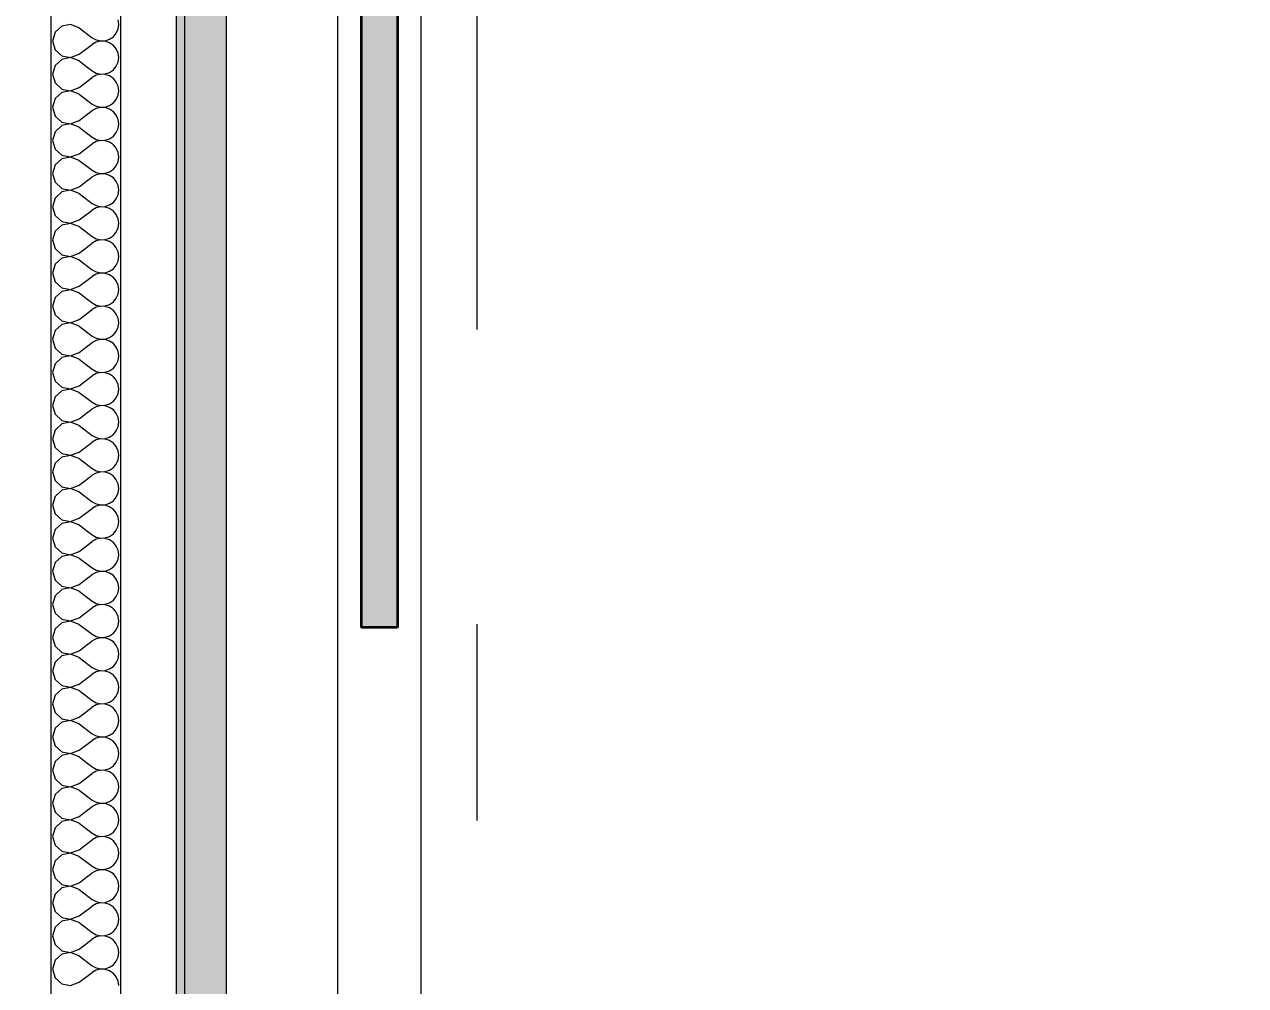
# Model space of a CAD drawing. Header units: millimetres. Extents: x -48147 to 1414029, y -496296 to 18123.
# Drawn here: x 1379545 to 1379983.7, y -482415.3 to -482070.1 of the extents above; entities that cross this region are included whole.
import ezdxf
from ezdxf.enums import TextEntityAlignment as Align

# ---------------------------------------------------------------- set-up
doc = ezdxf.new("R2010")
doc.units = ezdxf.units.MM
doc.header["$MEASUREMENT"] = 0
doc.linetypes.add('Double Dashed', pattern=[546.805537, 264.583325, -105.833328, 70.555556, -105.833328])
doc.linetypes.add('Wipeout_Contour', pattern=[1000, 0, -1000])
for name, color, linetype in [('New_A-15-MG_Structural_Grid_Phase_2', 7, 'Continuous'), ('New_A-25-M_Wall_Int', 7, 'Continuous'), ('New_A-35-M_FFE_Fixed', 7, 'Continuous'), ('New_A-95-D_1_20', 7, 'Continuous')]:
    doc.layers.add(name, color=color, linetype=linetype)
for name, color, linetype, lineweight, true_color in [('New_A-15-MG_Structural_Grid_Phase_2_Pen_No__222', 7, 'Continuous', 13, 0x65af33), ('New_A-25-M_Wall_Int_Pen_No__107', 7, 'Continuous', 15, 0xa6a6a6), ('New_A-35-M_FFE_Fixed_Pen_No__104', 7, 'Continuous', 15, 0xa6a6a6), ('New_A-35-M_FFE_Fixed_Pen_No__44', 7, 'Continuous', 35, 0x444444), ('New_A-35-M_FFE_Fixed_Pen_No__64', 7, 'Continuous', 20, 0x606060)]:
    doc.layers.add(name, color=color, linetype=linetype, lineweight=lineweight, true_color=true_color)
doc.layers.add('New_A-25-M_Wall_Int_Pen_No__1', color=7, linetype='Continuous', lineweight=13)
doc.layers.add('New_A-95-D_1_20_Pen_No__1', color=7, linetype='Continuous', lineweight=13)
doc.styles.add('GENERATED_STYLE_1', font='')
doc.styles.add('GENERATED_STYLE_2', font='')
doc.styles.get('GENERATED_STYLE_1').set_extended_font_data('Arial')
doc.styles.get('GENERATED_STYLE_2').set_extended_font_data('Swis721 BT')
doc.dimstyles.new('GENERATED_STYLE__4', dxfattribs={"dimtxt": 125, "dimasz": 47.5, "dimexe": 0.18, "dimexo": 50, "dimgap": 0.09, "dimtad": 1, "dimdec": 0, "dimzin": 0, "dimdsep": 46, "dimtxsty": 'GENERATED_STYLE_1', "dimblk": 'ARROWHEAD_2', "dimblk1": 'ARROWHEAD_2', "dimblk2": 'ARROWHEAD_2', "dimcen": 0.09, "dimclrd": 7, "dimclre": 7, "dimclrt": 7, "dimadec": 0, "dimazin": 0, "dimtfac": 1, "dimtdec": 4, "dimtmove": 0, "dimatfit": 3, "dimfxl": 1, "dimtolj": 1, "dimtzin": 0, "dimarcsym": 0})

# ---------------------------------------------------------------- blocks, each defined once
blk = doc.blocks.new('Section Elem_90_2', base_point=(1372879, -490836.73))
at = {"color": 254, "linetype": 'Wipeout_Contour', "lineweight": 0, "ltscale": 81903552.09486547}
blk.add_wipeout([(1379835.83, -479397.03), (1379617.46, -479397.03), (1379617.46, -482736.73), (1379657.46, -482736.73), (1379657.46, -481686.73), (1384190.1, -481686.73), (1384190.1, -479136.73), (1383784.12, -479136.73), (1383784.12, -479150.03), (1383721.92, -479150.03), (1383714.71, -479153.02), (1383711.72, -479160.23), (1383711.72, -479567.83), (1383714.71, -479575.04), (1383721.92, -479578.03), (1383784.12, -479578.03), (1383784.12, -479591.33), (1383631.22, -479591.33), (1383631.22, -479578.03), (1383693.42, -479578.03), (1383700.64, -479575.04), (1383703.62, -479567.83), (1383703.62, -479160.23), (1383700.64, -479153.02), (1383693.42, -479150.03), (1383631.22, -479150.03), (1383631.22, -479136.73), (1380962.49, -479136.73), (1380962.49, -479147.63), (1380900.04, -479147.63), (1380894.66, -479149.86), (1380892.44, -479155.23), (1380892.44, -479374.23), (1380894.66, -479379.61), (1380900.04, -479381.83), (1380962.49, -479381.83), (1380962.49, -479392.73), (1380816.09, -479392.73), (1380816.09, -479381.83), (1380878.54, -479381.83), (1380883.91, -479379.61), (1380886.14, -479374.23), (1380886.14, -479155.23), (1380883.91, -479149.86), (1380878.54, -479147.63), (1380816.09, -479147.63), (1380816.09, -479136.73), (1379835.83, -479136.73), (1379835.83, -479154.03), (1379725.53, -479154.03), (1379716.55, -479157.75), (1379712.83, -479166.73), (1379712.83, -479367.03), (1379716.55, -479376.01), (1379725.53, -479379.73), (1379835.83, -479379.73)], dxfattribs=at).dxf.layer = 'New_A-25-M_Wall_Int'
blk = doc.blocks.new('Section Elem_334_2', base_point=(1372879, -490836.73))
at = {"layer": 'New_A-35-M_FFE_Fixed_Pen_No__104', "linetype": 'Continuous'}
blk.add_hatch(color=256, dxfattribs=at).paths.add_polyline_path([(1379678.96, -482286.73), (1379678.96, -481886.73), (1379665.96, -481886.73), (1379665.96, -482286.73)])
at = {"layer": 'New_A-35-M_FFE_Fixed_Pen_No__44', "linetype": 'Continuous'}
for p, q in [((1379665.96, -481886.73), (1379665.96, -482286.73)), ((1379678.96, -481886.73), (1379678.96, -482286.73)), ((1379678.96, -482286.73), (1379665.96, -482286.73))]:
    blk.add_line(p, q, dxfattribs=at)
at = {"layer": 'New_A-35-M_FFE_Fixed_Pen_No__64', "linetype": 'Continuous'}
blk.add_line((1379657.46, -481736.73), (1379657.46, -482721.73), dxfattribs=at)
at = {"color": 254, "linetype": 'Wipeout_Contour', "lineweight": 0, "ltscale": 5846788.860824312}
blk.add_wipeout([(1379687.46, -482691.73), (1380032.46, -482691.73), (1380032.46, -481766.73), (1379687.46, -481766.73)], dxfattribs=at).dxf.layer = 'New_A-35-M_FFE_Fixed'
at = {"layer": 'New_A-35-M_FFE_Fixed_Pen_No__64', "linetype": 'Continuous'}
blk.add_line((1379687.46, -482691.73), (1379687.46, -481766.73), dxfattribs=at)
blk = doc.blocks.new('*X406', base_point=(1372879, -490836.73))
at = {"layer": 'New_A-25-M_Wall_Int_Pen_No__107', "linetype": 'Continuous'}
for p, q in [((1379578.87, -482070.07), (1379578.64, -482068.44)), ((1379555.95, -482072.89), (1379555.06, -482076.02)), ((1379558.35, -482070.69), (1379555.95, -482072.89)), ((1379561.55, -482070.09), (1379558.35, -482070.69)), ((1379564.58, -482071.26), (1379561.55, -482070.09)), ((1379564.58, -482071.26), (1379569.35, -482074.83)), ((1379577.98, -482073.2), (1379578.64, -482071.69)), ((1379578.64, -482071.69), (1379578.87, -482070.07)), ((1379555.06, -482076.02), (1379555.95, -482079.15)), ((1379564.58, -482080.78), (1379569.35, -482077.21)), ((1379569.35, -482074.83), (1379570.78, -482075.62)), ((1379570.78, -482076.41), (1379569.35, -482077.21)), ((1379570.78, -482075.62), (1379572.38, -482075.99)), ((1379572.38, -482076.04), (1379570.78, -482076.41)), ((1379572.38, -482075.99), (1379574.02, -482075.91)), ((1379574.02, -482076.12), (1379572.38, -482076.04)), ((1379574.02, -482075.91), (1379575.58, -482075.39)), ((1379575.58, -482076.65), (1379574.02, -482076.12)), ((1379575.58, -482075.39), (1379576.93, -482074.46)), ((1379576.93, -482077.58), (1379575.58, -482076.65)), ((1379576.93, -482074.46), (1379577.98, -482073.2)), ((1379555.95, -482079.15), (1379558.35, -482081.34)), ((1379558.35, -482081.34), (1379561.55, -482081.95)), ((1379561.55, -482081.95), (1379564.58, -482080.78)), ((1379577.98, -482078.84), (1379576.93, -482077.58)), ((1379578.64, -482080.34), (1379577.98, -482078.84)), ((1379578.87, -482081.97), (1379578.64, -482080.34)), ((1379555.95, -482084.79), (1379555.06, -482087.92)), ((1379558.35, -482082.6), (1379555.95, -482084.79)), ((1379561.55, -482081.99), (1379558.35, -482082.6)), ((1379564.58, -482083.16), (1379561.55, -482081.99)), ((1379564.58, -482083.16), (1379569.35, -482086.73)), ((1379576.93, -482086.36), (1379577.98, -482085.1)), ((1379577.98, -482085.1), (1379578.64, -482083.6)), ((1379578.64, -482083.6), (1379578.87, -482081.97)), ((1379555.06, -482087.92), (1379555.95, -482091.05)), ((1379564.58, -482092.68), (1379569.35, -482089.11)), ((1379569.35, -482086.73), (1379570.78, -482087.53)), ((1379570.78, -482088.32), (1379569.35, -482089.11)), ((1379570.78, -482087.53), (1379572.38, -482087.9)), ((1379572.38, -482087.95), (1379570.78, -482088.32)), ((1379572.38, -482087.9), (1379574.02, -482087.82)), ((1379574.02, -482088.03), (1379572.38, -482087.95)), ((1379574.02, -482087.82), (1379575.58, -482087.29)), ((1379575.58, -482088.55), (1379574.02, -482088.03)), ((1379575.58, -482087.29), (1379576.93, -482086.36)), ((1379576.93, -482089.48), (1379575.58, -482088.55)), ((1379577.98, -482090.75), (1379576.93, -482089.48)), ((1379555.95, -482091.05), (1379558.35, -482093.25)), ((1379558.35, -482094.5), (1379555.95, -482096.7)), ((1379558.35, -482093.25), (1379561.55, -482093.85)), ((1379561.55, -482093.9), (1379558.35, -482094.5)), ((1379561.55, -482093.85), (1379564.58, -482092.68)), ((1379564.58, -482095.07), (1379561.55, -482093.9)), ((1379564.58, -482095.07), (1379569.35, -482098.64)), ((1379578.64, -482092.25), (1379577.98, -482090.75)), ((1379578.87, -482093.88), (1379578.64, -482092.25)), ((1379578.64, -482095.5), (1379578.87, -482093.88)), ((1379555.95, -482096.7), (1379555.06, -482099.83)), ((1379569.35, -482098.64), (1379570.78, -482099.43)), ((1379570.78, -482099.43), (1379572.38, -482099.8)), ((1379574.02, -482099.72), (1379575.58, -482099.2)), ((1379575.58, -482099.2), (1379576.93, -482098.27)), ((1379576.93, -482098.27), (1379577.98, -482097)), ((1379577.98, -482097), (1379578.64, -482095.5)), ((1379555.06, -482099.83), (1379555.95, -482102.96)), ((1379555.95, -482102.96), (1379558.35, -482105.15)), ((1379564.58, -482104.59), (1379569.35, -482101.02)), ((1379570.78, -482100.22), (1379569.35, -482101.02)), ((1379572.38, -482099.85), (1379570.78, -482100.22)), ((1379572.38, -482099.8), (1379574.02, -482099.72)), ((1379574.02, -482099.93), (1379572.38, -482099.85)), ((1379575.58, -482100.46), (1379574.02, -482099.93)), ((1379576.93, -482101.39), (1379575.58, -482100.46)), ((1379577.98, -482102.65), (1379576.93, -482101.39)), ((1379578.64, -482104.15), (1379577.98, -482102.65)), ((1379558.35, -482106.41), (1379555.95, -482108.6)), ((1379558.35, -482105.15), (1379561.55, -482105.76)), ((1379561.55, -482105.8), (1379558.35, -482106.41)), ((1379561.55, -482105.76), (1379564.58, -482104.59)), ((1379564.58, -482106.97), (1379561.55, -482105.8)), ((1379564.58, -482106.97), (1379569.35, -482110.54)), ((1379577.98, -482108.91), (1379578.64, -482107.41)), ((1379578.87, -482105.78), (1379578.64, -482104.15)), ((1379578.64, -482107.41), (1379578.87, -482105.78)), ((1379555.95, -482108.6), (1379555.06, -482111.73)), ((1379555.06, -482111.73), (1379555.95, -482114.86)), ((1379569.35, -482110.54), (1379570.78, -482111.34)), ((1379570.78, -482112.13), (1379569.35, -482112.92)), ((1379570.78, -482111.34), (1379572.38, -482111.71)), ((1379572.38, -482111.76), (1379570.78, -482112.13)), ((1379572.38, -482111.71), (1379574.02, -482111.63)), ((1379574.02, -482111.84), (1379572.38, -482111.76)), ((1379574.02, -482111.63), (1379575.58, -482111.1)), ((1379575.58, -482112.36), (1379574.02, -482111.84)), ((1379575.58, -482111.1), (1379576.93, -482110.17)), ((1379576.93, -482113.29), (1379575.58, -482112.36)), ((1379576.93, -482110.17), (1379577.98, -482108.91)), ((1379555.95, -482114.86), (1379558.35, -482117.06)), ((1379561.55, -482117.66), (1379564.58, -482116.49)), ((1379564.58, -482116.49), (1379569.35, -482112.92)), ((1379577.98, -482114.56), (1379576.93, -482113.29)), ((1379578.64, -482116.06), (1379577.98, -482114.56)), ((1379578.87, -482117.68), (1379578.64, -482116.06)), ((1379555.95, -482120.51), (1379555.06, -482123.64)), ((1379558.35, -482118.31), (1379555.95, -482120.51)), ((1379558.35, -482117.06), (1379561.55, -482117.66)), ((1379561.55, -482117.71), (1379558.35, -482118.31)), ((1379564.58, -482118.88), (1379561.55, -482117.71)), ((1379564.58, -482118.88), (1379569.35, -482122.45)), ((1379576.93, -482122.08), (1379577.98, -482120.81)), ((1379577.98, -482120.81), (1379578.64, -482119.31)), ((1379578.64, -482119.31), (1379578.87, -482117.68)), ((1379555.06, -482123.64), (1379555.95, -482126.77)), ((1379564.58, -482128.4), (1379569.35, -482124.83)), ((1379569.35, -482122.45), (1379570.78, -482123.24)), ((1379570.78, -482124.03), (1379569.35, -482124.83)), ((1379570.78, -482123.24), (1379572.38, -482123.61)), ((1379572.38, -482123.66), (1379570.78, -482124.03)), ((1379572.38, -482123.61), (1379574.02, -482123.53)), ((1379574.02, -482123.74), (1379572.38, -482123.66)), ((1379574.02, -482123.53), (1379575.58, -482123.01)), ((1379575.58, -482124.27), (1379574.02, -482123.74)), ((1379575.58, -482123.01), (1379576.93, -482122.08)), ((1379576.93, -482125.2), (1379575.58, -482124.27)), ((1379577.98, -482126.46), (1379576.93, -482125.2)), ((1379555.95, -482126.77), (1379558.35, -482128.96)), ((1379558.35, -482128.96), (1379561.55, -482129.57)), ((1379561.55, -482129.61), (1379558.35, -482130.22)), ((1379561.55, -482129.57), (1379564.58, -482128.4)), ((1379564.58, -482130.78), (1379561.55, -482129.61)), ((1379578.64, -482127.96), (1379577.98, -482126.46)), ((1379578.87, -482129.59), (1379578.64, -482127.96)), ((1379578.64, -482131.22), (1379578.87, -482129.59)), ((1379555.95, -482132.41), (1379555.06, -482135.54)), ((1379558.35, -482130.22), (1379555.95, -482132.41)), ((1379564.58, -482130.78), (1379569.35, -482134.35)), ((1379569.35, -482134.35), (1379570.78, -482135.15)), ((1379575.58, -482134.91), (1379576.93, -482133.98)), ((1379576.93, -482133.98), (1379577.98, -482132.72)), ((1379577.98, -482132.72), (1379578.64, -482131.22)), ((1379555.06, -482135.54), (1379555.95, -482138.67)), ((1379555.95, -482138.67), (1379558.35, -482140.87)), ((1379564.58, -482140.3), (1379569.35, -482136.73)), ((1379570.78, -482135.94), (1379569.35, -482136.73)), ((1379570.78, -482135.15), (1379572.38, -482135.52)), ((1379572.38, -482135.57), (1379570.78, -482135.94)), ((1379572.38, -482135.52), (1379574.02, -482135.44)), ((1379574.02, -482135.65), (1379572.38, -482135.57)), ((1379574.02, -482135.44), (1379575.58, -482134.91)), ((1379575.58, -482136.17), (1379574.02, -482135.65)), ((1379576.93, -482137.1), (1379575.58, -482136.17)), ((1379577.98, -482138.36), (1379576.93, -482137.1)), ((1379578.64, -482139.87), (1379577.98, -482138.36)), ((1379558.35, -482142.12), (1379555.95, -482144.32)), ((1379558.35, -482140.87), (1379561.55, -482141.47)), ((1379561.55, -482141.52), (1379558.35, -482142.12)), ((1379561.55, -482141.47), (1379564.58, -482140.3)), ((1379564.58, -482142.68), (1379561.55, -482141.52)), ((1379564.58, -482142.68), (1379569.35, -482146.26)), ((1379577.98, -482144.62), (1379578.64, -482143.12)), ((1379578.87, -482141.49), (1379578.64, -482139.87)), ((1379578.64, -482143.12), (1379578.87, -482141.49)), ((1379555.95, -482144.32), (1379555.06, -482147.45)), ((1379555.06, -482147.45), (1379555.95, -482150.58)), ((1379569.35, -482146.26), (1379570.78, -482147.05)), ((1379570.78, -482147.05), (1379572.38, -482147.42)), ((1379572.38, -482147.47), (1379570.78, -482147.84)), ((1379572.38, -482147.42), (1379574.02, -482147.34)), ((1379574.02, -482147.55), (1379572.38, -482147.47)), ((1379574.02, -482147.34), (1379575.58, -482146.82)), ((1379575.58, -482148.08), (1379574.02, -482147.55)), ((1379575.58, -482146.82), (1379576.93, -482145.89)), ((1379576.93, -482145.89), (1379577.98, -482144.62)), ((1379555.95, -482150.58), (1379558.35, -482152.77)), ((1379564.58, -482152.21), (1379569.35, -482148.64)), ((1379570.78, -482147.84), (1379569.35, -482148.64)), ((1379576.93, -482149.01), (1379575.58, -482148.08)), ((1379577.98, -482150.27), (1379576.93, -482149.01)), ((1379578.64, -482151.77), (1379577.98, -482150.27)), ((1379578.87, -482153.4), (1379578.64, -482151.77)), ((1379555.95, -482156.22), (1379555.06, -482159.35)), ((1379558.35, -482154.03), (1379555.95, -482156.22)), ((1379558.35, -482152.77), (1379561.55, -482153.38)), ((1379561.55, -482153.42), (1379558.35, -482154.03)), ((1379561.55, -482153.38), (1379564.58, -482152.21)), ((1379564.58, -482154.59), (1379561.55, -482153.42)), ((1379564.58, -482154.59), (1379569.35, -482158.16)), ((1379577.98, -482156.53), (1379578.64, -482155.03)), ((1379578.64, -482155.03), (1379578.87, -482153.4)), ((1379555.06, -482159.35), (1379555.95, -482162.48)), ((1379564.58, -482164.11), (1379569.35, -482160.54)), ((1379569.35, -482158.16), (1379570.78, -482158.96)), ((1379570.78, -482159.75), (1379569.35, -482160.54)), ((1379570.78, -482158.96), (1379572.38, -482159.33)), ((1379572.38, -482159.38), (1379570.78, -482159.75)), ((1379572.38, -482159.33), (1379574.02, -482159.25)), ((1379574.02, -482159.46), (1379572.38, -482159.38)), ((1379574.02, -482159.25), (1379575.58, -482158.72)), ((1379575.58, -482159.98), (1379574.02, -482159.46)), ((1379575.58, -482158.72), (1379576.93, -482157.79)), ((1379576.93, -482160.91), (1379575.58, -482159.98)), ((1379576.93, -482157.79), (1379577.98, -482156.53)), ((1379577.98, -482162.17), (1379576.93, -482160.91)), ((1379555.95, -482162.48), (1379558.35, -482164.68)), ((1379558.35, -482164.68), (1379561.55, -482165.28)), ((1379561.55, -482165.28), (1379564.58, -482164.11)), ((1379578.64, -482163.68), (1379577.98, -482162.17)), ((1379578.87, -482165.3), (1379578.64, -482163.68)), ((1379555.95, -482168.13), (1379555.06, -482171.26)), ((1379558.35, -482165.93), (1379555.95, -482168.13)), ((1379561.55, -482165.33), (1379558.35, -482165.93)), ((1379564.58, -482166.49), (1379561.55, -482165.33)), ((1379564.58, -482166.49), (1379569.35, -482170.07)), ((1379576.93, -482169.7), (1379577.98, -482168.43)), ((1379577.98, -482168.43), (1379578.64, -482166.93)), ((1379578.64, -482166.93), (1379578.87, -482165.3)), ((1379555.06, -482171.26), (1379555.95, -482174.39)), ((1379564.58, -482176.02), (1379569.35, -482172.45)), ((1379569.35, -482170.07), (1379570.78, -482170.86)), ((1379570.78, -482171.65), (1379569.35, -482172.45)), ((1379570.78, -482170.86), (1379572.38, -482171.23)), ((1379572.38, -482171.28), (1379570.78, -482171.65)), ((1379572.38, -482171.23), (1379574.02, -482171.15)), ((1379574.02, -482171.36), (1379572.38, -482171.28)), ((1379574.02, -482171.15), (1379575.58, -482170.63)), ((1379575.58, -482171.88), (1379574.02, -482171.36)), ((1379575.58, -482170.63), (1379576.93, -482169.7)), ((1379576.93, -482172.81), (1379575.58, -482171.88)), ((1379577.98, -482174.08), (1379576.93, -482172.81)), ((1379555.95, -482174.39), (1379558.35, -482176.58)), ((1379558.35, -482177.84), (1379555.95, -482180.03)), ((1379558.35, -482176.58), (1379561.55, -482177.18)), ((1379561.55, -482177.23), (1379558.35, -482177.84)), ((1379561.55, -482177.18), (1379564.58, -482176.02)), ((1379564.58, -482178.4), (1379561.55, -482177.23)), ((1379564.58, -482178.4), (1379569.35, -482181.97)), ((1379578.64, -482175.58), (1379577.98, -482174.08)), ((1379578.87, -482177.21), (1379578.64, -482175.58)), ((1379578.64, -482178.84), (1379578.87, -482177.21)), ((1379555.95, -482180.03), (1379555.06, -482183.16)), ((1379569.35, -482181.97), (1379570.78, -482182.77)), ((1379570.78, -482182.77), (1379572.38, -482183.14)), ((1379574.02, -482183.06), (1379575.58, -482182.53)), ((1379575.58, -482182.53), (1379576.93, -482181.6)), ((1379576.93, -482181.6), (1379577.98, -482180.34)), ((1379577.98, -482180.34), (1379578.64, -482178.84)), ((1379555.06, -482183.16), (1379555.95, -482186.29)), ((1379555.95, -482186.29), (1379558.35, -482188.48)), ((1379564.58, -482187.92), (1379569.35, -482184.35)), ((1379570.78, -482183.56), (1379569.35, -482184.35)), ((1379572.38, -482183.19), (1379570.78, -482183.56)), ((1379572.38, -482183.14), (1379574.02, -482183.06)), ((1379574.02, -482183.26), (1379572.38, -482183.19)), ((1379575.58, -482183.79), (1379574.02, -482183.26)), ((1379576.93, -482184.72), (1379575.58, -482183.79)), ((1379577.98, -482185.98), (1379576.93, -482184.72)), ((1379578.64, -482187.49), (1379577.98, -482185.98)), ((1379558.35, -482189.74), (1379555.95, -482191.94)), ((1379558.35, -482188.48), (1379561.55, -482189.09)), ((1379561.55, -482189.14), (1379558.35, -482189.74)), ((1379561.55, -482189.09), (1379564.58, -482187.92)), ((1379564.58, -482190.3), (1379561.55, -482189.14)), ((1379564.58, -482190.3), (1379569.35, -482193.88)), ((1379577.98, -482192.24), (1379578.64, -482190.74)), ((1379578.87, -482189.11), (1379578.64, -482187.49)), ((1379578.64, -482190.74), (1379578.87, -482189.11)), ((1379555.95, -482191.94), (1379555.06, -482195.07)), ((1379555.06, -482195.07), (1379555.95, -482198.2)), ((1379569.35, -482193.88), (1379570.78, -482194.67)), ((1379570.78, -482195.46), (1379569.35, -482196.26)), ((1379570.78, -482194.67), (1379572.38, -482195.04)), ((1379572.38, -482195.09), (1379570.78, -482195.46)), ((1379572.38, -482195.04), (1379574.02, -482194.96)), ((1379574.02, -482195.17), (1379572.38, -482195.09)), ((1379574.02, -482194.96), (1379575.58, -482194.44)), ((1379575.58, -482195.69), (1379574.02, -482195.17)), ((1379575.58, -482194.44), (1379576.93, -482193.51)), ((1379576.93, -482196.62), (1379575.58, -482195.69)), ((1379576.93, -482193.51), (1379577.98, -482192.24)), ((1379555.95, -482198.2), (1379558.35, -482200.39)), ((1379558.35, -482200.39), (1379561.55, -482200.99)), ((1379561.55, -482200.99), (1379564.58, -482199.83)), ((1379564.58, -482199.83), (1379569.35, -482196.26)), ((1379577.98, -482197.89), (1379576.93, -482196.62)), ((1379578.64, -482199.39), (1379577.98, -482197.89)), ((1379578.87, -482201.02), (1379578.64, -482199.39)), ((1379555.95, -482203.84), (1379555.06, -482206.97)), ((1379558.35, -482201.65), (1379555.95, -482203.84)), ((1379561.55, -482201.04), (1379558.35, -482201.65)), ((1379564.58, -482202.21), (1379561.55, -482201.04)), ((1379564.58, -482202.21), (1379569.35, -482205.78)), ((1379576.93, -482205.41), (1379577.98, -482204.15)), ((1379577.98, -482204.15), (1379578.64, -482202.64)), ((1379578.64, -482202.64), (1379578.87, -482201.02)), ((1379555.06, -482206.97), (1379555.95, -482210.1)), ((1379564.58, -482211.73), (1379569.35, -482208.16)), ((1379569.35, -482205.78), (1379570.78, -482206.57)), ((1379570.78, -482207.37), (1379569.35, -482208.16)), ((1379570.78, -482206.57), (1379572.38, -482206.95)), ((1379572.38, -482206.99), (1379570.78, -482207.37)), ((1379572.38, -482206.95), (1379574.02, -482206.87)), ((1379574.02, -482207.07), (1379572.38, -482206.99)), ((1379574.02, -482206.87), (1379575.58, -482206.34)), ((1379575.58, -482207.6), (1379574.02, -482207.07)), ((1379575.58, -482206.34), (1379576.93, -482205.41)), ((1379576.93, -482208.53), (1379575.58, -482207.6)), ((1379577.98, -482209.79), (1379576.93, -482208.53)), ((1379555.95, -482210.1), (1379558.35, -482212.29)), ((1379558.35, -482213.55), (1379555.95, -482215.75)), ((1379558.35, -482212.29), (1379561.55, -482212.9)), ((1379561.55, -482212.95), (1379558.35, -482213.55)), ((1379561.55, -482212.9), (1379564.58, -482211.73)), ((1379564.58, -482214.11), (1379561.55, -482212.95)), ((1379578.64, -482211.3), (1379577.98, -482209.79)), ((1379578.87, -482212.92), (1379578.64, -482211.3)), ((1379578.64, -482214.55), (1379578.87, -482212.92)), ((1379555.95, -482215.75), (1379555.06, -482218.88)), ((1379564.58, -482214.11), (1379569.35, -482217.68)), ((1379569.35, -482217.68), (1379570.78, -482218.48)), ((1379575.58, -482218.25), (1379576.93, -482217.32)), ((1379576.93, -482217.32), (1379577.98, -482216.05)), ((1379577.98, -482216.05), (1379578.64, -482214.55)), ((1379555.06, -482218.88), (1379555.95, -482222)), ((1379555.95, -482222), (1379558.35, -482224.2)), ((1379564.58, -482223.64), (1379569.35, -482220.07)), ((1379570.78, -482219.27), (1379569.35, -482220.07)), ((1379570.78, -482218.48), (1379572.38, -482218.85)), ((1379572.38, -482218.9), (1379570.78, -482219.27)), ((1379572.38, -482218.85), (1379574.02, -482218.77)), ((1379574.02, -482218.98), (1379572.38, -482218.9)), ((1379574.02, -482218.77), (1379575.58, -482218.25)), ((1379575.58, -482219.5), (1379574.02, -482218.98)), ((1379576.93, -482220.43), (1379575.58, -482219.5)), ((1379577.98, -482221.7), (1379576.93, -482220.43)), ((1379578.64, -482223.2), (1379577.98, -482221.7)), ((1379558.35, -482225.46), (1379555.95, -482227.65)), ((1379558.35, -482224.2), (1379561.55, -482224.8)), ((1379561.55, -482224.85), (1379558.35, -482225.46)), ((1379561.55, -482224.8), (1379564.58, -482223.64)), ((1379564.58, -482226.02), (1379561.55, -482224.85)), ((1379564.58, -482226.02), (1379569.35, -482229.59)), ((1379577.98, -482227.96), (1379578.64, -482226.45)), ((1379578.87, -482224.83), (1379578.64, -482223.2)), ((1379578.64, -482226.45), (1379578.87, -482224.83)), ((1379555.95, -482227.65), (1379555.06, -482230.78)), ((1379555.06, -482230.78), (1379555.95, -482233.91)), ((1379569.35, -482229.59), (1379570.78, -482230.38)), ((1379570.78, -482230.38), (1379572.38, -482230.76)), ((1379572.38, -482230.8), (1379570.78, -482231.18)), ((1379572.38, -482230.76), (1379574.02, -482230.68)), ((1379574.02, -482230.88), (1379572.38, -482230.8)), ((1379574.02, -482230.68), (1379575.58, -482230.15)), ((1379575.58, -482231.41), (1379574.02, -482230.88)), ((1379575.58, -482230.15), (1379576.93, -482229.22)), ((1379576.93, -482229.22), (1379577.98, -482227.96)), ((1379555.95, -482233.91), (1379558.35, -482236.1)), ((1379564.58, -482235.54), (1379569.35, -482231.97)), ((1379570.78, -482231.18), (1379569.35, -482231.97)), ((1379576.93, -482232.34), (1379575.58, -482231.41)), ((1379577.98, -482233.6), (1379576.93, -482232.34)), ((1379578.64, -482235.11), (1379577.98, -482233.6)), ((1379578.87, -482236.73), (1379578.64, -482235.11)), ((1379555.95, -482239.56), (1379555.06, -482242.68)), ((1379558.35, -482237.36), (1379555.95, -482239.56)), ((1379558.35, -482236.1), (1379561.55, -482236.71)), ((1379561.55, -482236.76), (1379558.35, -482237.36)), ((1379561.55, -482236.71), (1379564.58, -482235.54)), ((1379564.58, -482237.92), (1379561.55, -482236.76)), ((1379564.58, -482237.92), (1379569.35, -482241.49)), ((1379576.93, -482241.13), (1379577.98, -482239.86)), ((1379577.98, -482239.86), (1379578.64, -482238.36)), ((1379578.64, -482238.36), (1379578.87, -482236.73)), ((1379555.06, -482242.68), (1379555.95, -482245.81)), ((1379564.58, -482247.45), (1379569.35, -482243.88)), ((1379569.35, -482241.49), (1379570.78, -482242.29)), ((1379570.78, -482243.08), (1379569.35, -482243.88)), ((1379570.78, -482242.29), (1379572.38, -482242.66)), ((1379572.38, -482242.71), (1379570.78, -482243.08)), ((1379572.38, -482242.66), (1379574.02, -482242.58)), ((1379574.02, -482242.79), (1379572.38, -482242.71)), ((1379574.02, -482242.58), (1379575.58, -482242.06)), ((1379575.58, -482243.31), (1379574.02, -482242.79)), ((1379575.58, -482242.06), (1379576.93, -482241.13)), ((1379576.93, -482244.24), (1379575.58, -482243.31)), ((1379577.98, -482245.51), (1379576.93, -482244.24)), ((1379555.95, -482245.81), (1379558.35, -482248.01)), ((1379558.35, -482248.01), (1379561.55, -482248.61)), ((1379561.55, -482248.61), (1379564.58, -482247.45)), ((1379578.64, -482247.01), (1379577.98, -482245.51)), ((1379578.87, -482248.64), (1379578.64, -482247.01)), ((1379578.64, -482250.26), (1379578.87, -482248.64)), ((1379555.95, -482251.46), (1379555.06, -482254.59)), ((1379558.35, -482249.27), (1379555.95, -482251.46)), ((1379561.55, -482248.66), (1379558.35, -482249.27)), ((1379564.58, -482249.83), (1379561.55, -482248.66)), ((1379564.58, -482249.83), (1379569.35, -482253.4)), ((1379575.58, -482253.96), (1379576.93, -482253.03)), ((1379576.93, -482253.03), (1379577.98, -482251.77)), ((1379577.98, -482251.77), (1379578.64, -482250.26)), ((1379555.06, -482254.59), (1379555.95, -482257.72)), ((1379564.58, -482259.35), (1379569.35, -482255.78)), ((1379569.35, -482253.4), (1379570.78, -482254.19)), ((1379570.78, -482254.99), (1379569.35, -482255.78)), ((1379570.78, -482254.19), (1379572.38, -482254.57)), ((1379572.38, -482254.61), (1379570.78, -482254.99)), ((1379572.38, -482254.57), (1379574.02, -482254.49)), ((1379574.02, -482254.69), (1379572.38, -482254.61)), ((1379574.02, -482254.49), (1379575.58, -482253.96)), ((1379575.58, -482255.22), (1379574.02, -482254.69)), ((1379576.93, -482256.15), (1379575.58, -482255.22)), ((1379577.98, -482257.41), (1379576.93, -482256.15)), ((1379578.64, -482258.92), (1379577.98, -482257.41)), ((1379555.95, -482257.72), (1379558.35, -482259.91)), ((1379558.35, -482261.17), (1379555.95, -482263.36)), ((1379558.35, -482259.91), (1379561.55, -482260.52)), ((1379561.55, -482260.57), (1379558.35, -482261.17)), ((1379561.55, -482260.52), (1379564.58, -482259.35)), ((1379564.58, -482261.73), (1379561.55, -482260.57)), ((1379564.58, -482261.73), (1379569.35, -482265.3)), ((1379578.87, -482260.54), (1379578.64, -482258.92)), ((1379578.64, -482262.17), (1379578.87, -482260.54)), ((1379555.95, -482263.36), (1379555.06, -482266.49)), ((1379569.35, -482265.3), (1379570.78, -482266.1)), ((1379570.78, -482266.1), (1379572.38, -482266.47)), ((1379574.02, -482266.39), (1379575.58, -482265.87)), ((1379575.58, -482265.87), (1379576.93, -482264.94)), ((1379576.93, -482264.94), (1379577.98, -482263.67)), ((1379577.98, -482263.67), (1379578.64, -482262.17)), ((1379555.06, -482266.49), (1379555.95, -482269.62)), ((1379555.95, -482269.62), (1379558.35, -482271.82)), ((1379564.58, -482271.26), (1379569.35, -482267.68)), ((1379570.78, -482266.89), (1379569.35, -482267.68)), ((1379572.38, -482266.52), (1379570.78, -482266.89)), ((1379572.38, -482266.47), (1379574.02, -482266.39)), ((1379574.02, -482266.6), (1379572.38, -482266.52)), ((1379575.58, -482267.12), (1379574.02, -482266.6)), ((1379576.93, -482268.05), (1379575.58, -482267.12)), ((1379577.98, -482269.32), (1379576.93, -482268.05)), ((1379578.64, -482270.82), (1379577.98, -482269.32)), ((1379558.35, -482273.08), (1379555.95, -482275.27)), ((1379558.35, -482271.82), (1379561.55, -482272.42)), ((1379561.55, -482272.47), (1379558.35, -482273.08)), ((1379561.55, -482272.42), (1379564.58, -482271.26)), ((1379564.58, -482273.64), (1379561.55, -482272.47)), ((1379564.58, -482273.64), (1379569.35, -482277.21)), ((1379577.98, -482275.58), (1379578.64, -482274.07)), ((1379578.87, -482272.45), (1379578.64, -482270.82)), ((1379578.64, -482274.07), (1379578.87, -482272.45)), ((1379555.95, -482275.27), (1379555.06, -482278.4)), ((1379555.06, -482278.4), (1379555.95, -482281.53)), ((1379569.35, -482277.21), (1379570.78, -482278)), ((1379570.78, -482278.79), (1379569.35, -482279.59)), ((1379570.78, -482278), (1379572.38, -482278.38)), ((1379572.38, -482278.42), (1379570.78, -482278.79)), ((1379572.38, -482278.38), (1379574.02, -482278.3)), ((1379574.02, -482278.5), (1379572.38, -482278.42)), ((1379574.02, -482278.3), (1379575.58, -482277.77)), ((1379575.58, -482279.03), (1379574.02, -482278.5)), ((1379575.58, -482277.77), (1379576.93, -482276.84)), ((1379576.93, -482279.96), (1379575.58, -482279.03)), ((1379576.93, -482276.84), (1379577.98, -482275.58)), ((1379555.95, -482281.53), (1379558.35, -482283.72)), ((1379558.35, -482283.72), (1379561.55, -482284.33)), ((1379561.55, -482284.33), (1379564.58, -482283.16)), ((1379564.58, -482283.16), (1379569.35, -482279.59)), ((1379577.98, -482281.22), (1379576.93, -482279.96)), ((1379578.64, -482282.72), (1379577.98, -482281.22)), ((1379578.87, -482284.35), (1379578.64, -482282.72)), ((1379555.95, -482287.17), (1379555.06, -482290.3)), ((1379558.35, -482284.98), (1379555.95, -482287.17)), ((1379561.55, -482284.38), (1379558.35, -482284.98)), ((1379564.58, -482285.54), (1379561.55, -482284.38)), ((1379564.58, -482285.54), (1379569.35, -482289.11)), ((1379576.93, -482288.75), (1379577.98, -482287.48)), ((1379577.98, -482287.48), (1379578.64, -482285.98)), ((1379578.64, -482285.98), (1379578.87, -482284.35)), ((1379555.06, -482290.3), (1379555.95, -482293.43)), ((1379564.58, -482295.07), (1379569.35, -482291.49)), ((1379569.35, -482289.11), (1379570.78, -482289.91)), ((1379570.78, -482290.7), (1379569.35, -482291.49)), ((1379570.78, -482289.91), (1379572.38, -482290.28)), ((1379572.38, -482290.33), (1379570.78, -482290.7)), ((1379572.38, -482290.28), (1379574.02, -482290.2)), ((1379574.02, -482290.41), (1379572.38, -482290.33)), ((1379574.02, -482290.2), (1379575.58, -482289.68)), ((1379575.58, -482290.93), (1379574.02, -482290.41)), ((1379575.58, -482289.68), (1379576.93, -482288.75)), ((1379576.93, -482291.86), (1379575.58, -482290.93)), ((1379577.98, -482293.13), (1379576.93, -482291.86)), ((1379555.95, -482293.43), (1379558.35, -482295.63)), ((1379558.35, -482296.88), (1379555.95, -482299.08)), ((1379558.35, -482295.63), (1379561.55, -482296.23)), ((1379561.55, -482296.28), (1379558.35, -482296.88)), ((1379561.55, -482296.23), (1379564.58, -482295.07)), ((1379564.58, -482297.45), (1379561.55, -482296.28)), ((1379578.64, -482294.63), (1379577.98, -482293.13)), ((1379578.87, -482296.26), (1379578.64, -482294.63)), ((1379578.64, -482297.88), (1379578.87, -482296.26)), ((1379555.95, -482299.08), (1379555.06, -482302.21)), ((1379564.58, -482297.45), (1379569.35, -482301.02)), ((1379569.35, -482301.02), (1379570.78, -482301.81)), ((1379575.58, -482301.58), (1379576.93, -482300.65)), ((1379576.93, -482300.65), (1379577.98, -482299.39)), ((1379577.98, -482299.39), (1379578.64, -482297.88)), ((1379555.06, -482302.21), (1379555.95, -482305.34)), ((1379555.95, -482305.34), (1379558.35, -482307.53)), ((1379564.58, -482306.97), (1379569.35, -482303.4)), ((1379570.78, -482302.6), (1379569.35, -482303.4)), ((1379570.78, -482301.81), (1379572.38, -482302.18)), ((1379572.38, -482302.23), (1379570.78, -482302.6)), ((1379572.38, -482302.18), (1379574.02, -482302.1)), ((1379574.02, -482302.31), (1379572.38, -482302.23)), ((1379574.02, -482302.1), (1379575.58, -482301.58)), ((1379575.58, -482302.84), (1379574.02, -482302.31)), ((1379576.93, -482303.77), (1379575.58, -482302.84)), ((1379577.98, -482305.03), (1379576.93, -482303.77)), ((1379578.64, -482306.53), (1379577.98, -482305.03)), ((1379558.35, -482308.79), (1379555.95, -482310.98)), ((1379558.35, -482307.53), (1379561.55, -482308.14)), ((1379561.55, -482308.19), (1379558.35, -482308.79)), ((1379561.55, -482308.14), (1379564.58, -482306.97)), ((1379564.58, -482309.35), (1379561.55, -482308.19)), ((1379564.58, -482309.35), (1379569.35, -482312.92)), ((1379577.98, -482311.29), (1379578.64, -482309.79)), ((1379578.87, -482308.16), (1379578.64, -482306.53)), ((1379578.64, -482309.79), (1379578.87, -482308.16)), ((1379555.95, -482310.98), (1379555.06, -482314.11)), ((1379555.06, -482314.11), (1379555.95, -482317.24)), ((1379569.35, -482312.92), (1379570.78, -482313.72)), ((1379570.78, -482313.72), (1379572.38, -482314.09)), ((1379572.38, -482314.14), (1379570.78, -482314.51)), ((1379572.38, -482314.09), (1379574.02, -482314.01)), ((1379574.02, -482314.22), (1379572.38, -482314.14)), ((1379574.02, -482314.01), (1379575.58, -482313.48)), ((1379575.58, -482314.74), (1379574.02, -482314.22)), ((1379575.58, -482313.48), (1379576.93, -482312.55)), ((1379576.93, -482312.55), (1379577.98, -482311.29)), ((1379555.95, -482317.24), (1379558.35, -482319.44)), ((1379564.58, -482318.88), (1379569.35, -482315.3)), ((1379570.78, -482314.51), (1379569.35, -482315.3)), ((1379576.93, -482315.67), (1379575.58, -482314.74)), ((1379577.98, -482316.94), (1379576.93, -482315.67)), ((1379578.64, -482318.44), (1379577.98, -482316.94)), ((1379578.87, -482320.07), (1379578.64, -482318.44)), ((1379555.95, -482322.89), (1379555.06, -482326.02)), ((1379558.35, -482320.69), (1379555.95, -482322.89)), ((1379558.35, -482319.44), (1379561.55, -482320.04)), ((1379561.55, -482320.09), (1379558.35, -482320.69)), ((1379561.55, -482320.04), (1379564.58, -482318.88)), ((1379564.58, -482321.26), (1379561.55, -482320.09)), ((1379564.58, -482321.26), (1379569.35, -482324.83)), ((1379576.93, -482324.46), (1379577.98, -482323.2)), ((1379577.98, -482323.2), (1379578.64, -482321.69)), ((1379578.64, -482321.69), (1379578.87, -482320.07)), ((1379555.06, -482326.02), (1379555.95, -482329.15)), ((1379564.58, -482330.78), (1379569.35, -482327.21)), ((1379569.35, -482324.83), (1379570.78, -482325.62)), ((1379570.78, -482326.41), (1379569.35, -482327.21)), ((1379570.78, -482325.62), (1379572.38, -482325.99)), ((1379572.38, -482326.04), (1379570.78, -482326.41)), ((1379572.38, -482325.99), (1379574.02, -482325.91)), ((1379574.02, -482326.12), (1379572.38, -482326.04)), ((1379574.02, -482325.91), (1379575.58, -482325.39)), ((1379575.58, -482326.65), (1379574.02, -482326.12)), ((1379575.58, -482325.39), (1379576.93, -482324.46)), ((1379576.93, -482327.58), (1379575.58, -482326.65)), ((1379577.98, -482328.84), (1379576.93, -482327.58)), ((1379555.95, -482329.15), (1379558.35, -482331.34)), ((1379558.35, -482331.34), (1379561.55, -482331.95)), ((1379561.55, -482331.99), (1379558.35, -482332.6)), ((1379561.55, -482331.95), (1379564.58, -482330.78)), ((1379564.58, -482333.16), (1379561.55, -482331.99)), ((1379578.64, -482330.34), (1379577.98, -482328.84)), ((1379578.87, -482331.97), (1379578.64, -482330.34)), ((1379578.64, -482333.6), (1379578.87, -482331.97)), ((1379555.95, -482334.79), (1379555.06, -482337.92)), ((1379558.35, -482332.6), (1379555.95, -482334.79)), ((1379564.58, -482333.16), (1379569.35, -482336.73)), ((1379575.58, -482337.29), (1379576.93, -482336.36)), ((1379576.93, -482336.36), (1379577.98, -482335.1)), ((1379577.98, -482335.1), (1379578.64, -482333.6)), ((1379555.06, -482337.92), (1379555.95, -482341.05)), ((1379564.58, -482342.68), (1379569.35, -482339.11)), ((1379569.35, -482336.73), (1379570.78, -482337.53)), ((1379570.78, -482338.32), (1379569.35, -482339.11)), ((1379570.78, -482337.53), (1379572.38, -482337.9)), ((1379572.38, -482337.95), (1379570.78, -482338.32)), ((1379572.38, -482337.9), (1379574.02, -482337.82)), ((1379574.02, -482338.03), (1379572.38, -482337.95)), ((1379574.02, -482337.82), (1379575.58, -482337.29)), ((1379575.58, -482338.55), (1379574.02, -482338.03)), ((1379576.93, -482339.48), (1379575.58, -482338.55)), ((1379577.98, -482340.75), (1379576.93, -482339.48)), ((1379578.64, -482342.25), (1379577.98, -482340.75)), ((1379555.95, -482341.05), (1379558.35, -482343.25)), ((1379558.35, -482344.5), (1379555.95, -482346.7)), ((1379558.35, -482343.25), (1379561.55, -482343.85)), ((1379561.55, -482343.9), (1379558.35, -482344.5)), ((1379561.55, -482343.85), (1379564.58, -482342.68)), ((1379564.58, -482345.07), (1379561.55, -482343.9)), ((1379564.58, -482345.07), (1379569.35, -482348.64)), ((1379578.87, -482343.88), (1379578.64, -482342.25)), ((1379578.64, -482345.5), (1379578.87, -482343.88)), ((1379555.95, -482346.7), (1379555.06, -482349.83)), ((1379569.35, -482348.64), (1379570.78, -482349.43)), ((1379570.78, -482349.43), (1379572.38, -482349.8)), ((1379574.02, -482349.72), (1379575.58, -482349.2)), ((1379575.58, -482349.2), (1379576.93, -482348.27)), ((1379576.93, -482348.27), (1379577.98, -482347)), ((1379577.98, -482347), (1379578.64, -482345.5)), ((1379555.06, -482349.83), (1379555.95, -482352.96)), ((1379555.95, -482352.96), (1379558.35, -482355.15)), ((1379564.58, -482354.59), (1379569.35, -482351.02)), ((1379570.78, -482350.22), (1379569.35, -482351.02)), ((1379572.38, -482349.85), (1379570.78, -482350.22)), ((1379572.38, -482349.8), (1379574.02, -482349.72)), ((1379574.02, -482349.93), (1379572.38, -482349.85)), ((1379575.58, -482350.46), (1379574.02, -482349.93)), ((1379576.93, -482351.39), (1379575.58, -482350.46)), ((1379577.98, -482352.65), (1379576.93, -482351.39)), ((1379578.64, -482354.15), (1379577.98, -482352.65)), ((1379558.35, -482356.41), (1379555.95, -482358.6)), ((1379558.35, -482355.15), (1379561.55, -482355.76)), ((1379561.55, -482355.8), (1379558.35, -482356.41)), ((1379561.55, -482355.76), (1379564.58, -482354.59)), ((1379564.58, -482356.97), (1379561.55, -482355.8)), ((1379564.58, -482356.97), (1379569.35, -482360.54)), ((1379577.98, -482358.91), (1379578.64, -482357.41)), ((1379578.87, -482355.78), (1379578.64, -482354.15)), ((1379578.64, -482357.41), (1379578.87, -482355.78)), ((1379555.95, -482358.6), (1379555.06, -482361.73)), ((1379555.06, -482361.73), (1379555.95, -482364.86)), ((1379569.35, -482360.54), (1379570.78, -482361.34)), ((1379570.78, -482362.13), (1379569.35, -482362.92)), ((1379570.78, -482361.34), (1379572.38, -482361.71)), ((1379572.38, -482361.76), (1379570.78, -482362.13)), ((1379572.38, -482361.71), (1379574.02, -482361.63)), ((1379574.02, -482361.84), (1379572.38, -482361.76)), ((1379574.02, -482361.63), (1379575.58, -482361.1)), ((1379575.58, -482362.36), (1379574.02, -482361.84)), ((1379575.58, -482361.1), (1379576.93, -482360.17)), ((1379576.93, -482363.29), (1379575.58, -482362.36)), ((1379576.93, -482360.17), (1379577.98, -482358.91)), ((1379555.95, -482364.86), (1379558.35, -482367.06)), ((1379558.35, -482367.06), (1379561.55, -482367.66)), ((1379561.55, -482367.66), (1379564.58, -482366.49)), ((1379564.58, -482366.49), (1379569.35, -482362.92)), ((1379577.98, -482364.56), (1379576.93, -482363.29)), ((1379578.64, -482366.06), (1379577.98, -482364.56)), ((1379578.87, -482367.68), (1379578.64, -482366.06)), ((1379555.95, -482370.51), (1379555.06, -482373.64)), ((1379558.35, -482368.31), (1379555.95, -482370.51)), ((1379561.55, -482367.71), (1379558.35, -482368.31)), ((1379564.58, -482368.88), (1379561.55, -482367.71)), ((1379564.58, -482368.88), (1379569.35, -482372.45)), ((1379576.93, -482372.08), (1379577.98, -482370.81)), ((1379577.98, -482370.81), (1379578.64, -482369.31)), ((1379578.64, -482369.31), (1379578.87, -482367.68)), ((1379555.06, -482373.64), (1379555.95, -482376.77)), ((1379564.58, -482378.4), (1379569.35, -482374.83)), ((1379569.35, -482372.45), (1379570.78, -482373.24)), ((1379570.78, -482374.03), (1379569.35, -482374.83)), ((1379570.78, -482373.24), (1379572.38, -482373.61)), ((1379572.38, -482373.66), (1379570.78, -482374.03)), ((1379572.38, -482373.61), (1379574.02, -482373.53)), ((1379574.02, -482373.74), (1379572.38, -482373.66)), ((1379574.02, -482373.53), (1379575.58, -482373.01)), ((1379575.58, -482374.27), (1379574.02, -482373.74)), ((1379575.58, -482373.01), (1379576.93, -482372.08)), ((1379576.93, -482375.2), (1379575.58, -482374.27)), ((1379577.98, -482376.46), (1379576.93, -482375.2)), ((1379555.95, -482376.77), (1379558.35, -482378.96)), ((1379558.35, -482380.22), (1379555.95, -482382.41)), ((1379558.35, -482378.96), (1379561.55, -482379.57)), ((1379561.55, -482379.61), (1379558.35, -482380.22)), ((1379561.55, -482379.57), (1379564.58, -482378.4)), ((1379564.58, -482380.78), (1379561.55, -482379.61)), ((1379578.64, -482377.96), (1379577.98, -482376.46)), ((1379578.87, -482379.59), (1379578.64, -482377.96)), ((1379578.64, -482381.22), (1379578.87, -482379.59)), ((1379555.95, -482382.41), (1379555.06, -482385.54)), ((1379564.58, -482380.78), (1379569.35, -482384.35)), ((1379569.35, -482384.35), (1379570.78, -482385.15)), ((1379575.58, -482384.91), (1379576.93, -482383.98)), ((1379576.93, -482383.98), (1379577.98, -482382.72)), ((1379577.98, -482382.72), (1379578.64, -482381.22)), ((1379555.06, -482385.54), (1379555.95, -482388.67)), ((1379555.95, -482388.67), (1379558.35, -482390.87)), ((1379564.58, -482390.3), (1379569.35, -482386.73)), ((1379570.78, -482385.94), (1379569.35, -482386.73)), ((1379570.78, -482385.15), (1379572.38, -482385.52)), ((1379572.38, -482385.57), (1379570.78, -482385.94)), ((1379572.38, -482385.52), (1379574.02, -482385.44)), ((1379574.02, -482385.65), (1379572.38, -482385.57)), ((1379574.02, -482385.44), (1379575.58, -482384.91)), ((1379575.58, -482386.17), (1379574.02, -482385.65)), ((1379576.93, -482387.1), (1379575.58, -482386.17)), ((1379577.98, -482388.36), (1379576.93, -482387.1)), ((1379578.64, -482389.87), (1379577.98, -482388.36)), ((1379558.35, -482392.12), (1379555.95, -482394.32)), ((1379558.35, -482390.87), (1379561.55, -482391.47)), ((1379561.55, -482391.52), (1379558.35, -482392.12)), ((1379561.55, -482391.47), (1379564.58, -482390.3)), ((1379564.58, -482392.68), (1379561.55, -482391.52)), ((1379564.58, -482392.68), (1379569.35, -482396.26)), ((1379577.98, -482394.62), (1379578.64, -482393.12)), ((1379578.87, -482391.49), (1379578.64, -482389.87)), ((1379578.64, -482393.12), (1379578.87, -482391.49)), ((1379555.95, -482394.32), (1379555.06, -482397.45)), ((1379555.06, -482397.45), (1379555.95, -482400.58)), ((1379569.35, -482396.26), (1379570.78, -482397.05)), ((1379570.78, -482397.05), (1379572.38, -482397.42)), ((1379572.38, -482397.47), (1379570.78, -482397.84)), ((1379572.38, -482397.42), (1379574.02, -482397.34)), ((1379574.02, -482397.55), (1379572.38, -482397.47)), ((1379574.02, -482397.34), (1379575.58, -482396.82)), ((1379575.58, -482398.08), (1379574.02, -482397.55)), ((1379575.58, -482396.82), (1379576.93, -482395.89)), ((1379576.93, -482395.89), (1379577.98, -482394.62)), ((1379555.95, -482400.58), (1379558.35, -482402.77)), ((1379564.58, -482402.21), (1379569.35, -482398.64)), ((1379570.78, -482397.84), (1379569.35, -482398.64)), ((1379576.93, -482399.01), (1379575.58, -482398.08)), ((1379577.98, -482400.27), (1379576.93, -482399.01)), ((1379578.64, -482401.77), (1379577.98, -482400.27)), ((1379578.87, -482403.4), (1379578.64, -482401.77)), ((1379555.95, -482406.22), (1379555.06, -482409.35)), ((1379558.35, -482404.03), (1379555.95, -482406.22)), ((1379558.35, -482402.77), (1379561.55, -482403.38)), ((1379561.55, -482403.42), (1379558.35, -482404.03)), ((1379561.55, -482403.38), (1379564.58, -482402.21)), ((1379564.58, -482404.59), (1379561.55, -482403.42)), ((1379564.58, -482404.59), (1379569.35, -482408.16)), ((1379576.93, -482407.79), (1379577.98, -482406.53)), ((1379577.98, -482406.53), (1379578.64, -482405.03)), ((1379578.64, -482405.03), (1379578.87, -482403.4)), ((1379555.06, -482409.35), (1379555.95, -482412.48)), ((1379564.58, -482414.11), (1379569.35, -482410.54)), ((1379569.35, -482408.16), (1379570.78, -482408.96)), ((1379570.78, -482409.75), (1379569.35, -482410.54)), ((1379570.78, -482408.96), (1379572.38, -482409.33)), ((1379572.38, -482409.38), (1379570.78, -482409.75)), ((1379572.38, -482409.33), (1379574.02, -482409.25)), ((1379574.02, -482409.46), (1379572.38, -482409.38)), ((1379574.02, -482409.25), (1379575.58, -482408.72)), ((1379575.58, -482409.98), (1379574.02, -482409.46)), ((1379575.58, -482408.72), (1379576.93, -482407.79)), ((1379576.93, -482410.91), (1379575.58, -482409.98)), ((1379577.98, -482412.17), (1379576.93, -482410.91)), ((1379555.95, -482412.48), (1379558.35, -482414.68)), ((1379558.35, -482414.68), (1379561.55, -482415.28)), ((1379561.55, -482415.28), (1379564.58, -482414.11)), ((1379578.64, -482413.68), (1379577.98, -482412.17)), ((1379578.87, -482415.3), (1379578.64, -482413.68))]:
    blk.add_line(p, q, dxfattribs=at)
blk = doc.blocks.new('Section Elem_376_2', base_point=(1372879, -490836.73))
at = {"layer": 'New_A-25-M_Wall_Int_Pen_No__107', "linetype": 'Continuous', "lineweight": 0, "true_color": 0x535353}
blk.add_hatch(color=251, dxfattribs=at).paths.add_polyline_path([(1379599.46, -482736.73), (1379602.46, -482736.73), (1379602.46, -479136.73), (1379599.46, -479136.73)])
at = {"layer": 'New_A-25-M_Wall_Int_Pen_No__107', "linetype": 'Continuous'}
blk.add_hatch(color=256, dxfattribs=at).paths.add_polyline_path([(1379602.46, -482736.73), (1379617.46, -482736.73), (1379617.46, -479136.73), (1379602.46, -479136.73)])
at = {"layer": 'New_A-25-M_Wall_Int_Pen_No__1', "linetype": 'Continuous'}
for p, q in [((1379602.46, -479136.73), (1379602.46, -482736.73)), ((1379617.46, -479136.73), (1379617.46, -482736.73))]:
    blk.add_line(p, q, dxfattribs=at)
at = {"color": 254, "linetype": 'Wipeout_Contour', "lineweight": 0, "ltscale": 5844067.242895639}
blk.add_wipeout([(1379579.46, -482736.73), (1379599.46, -482736.73), (1379599.46, -479136.73), (1379579.46, -479136.73)], dxfattribs=at).dxf.layer = 'New_A-25-M_Wall_Int'
at = {"layer": 'New_A-25-M_Wall_Int_Pen_No__1', "linetype": 'Continuous'}
blk.add_line((1379599.46, -479136.73), (1379599.46, -482736.73), dxfattribs=at)
at = {"color": 254, "linetype": 'Wipeout_Contour', "lineweight": 0, "ltscale": 5843982.258966735}
blk.add_wipeout([(1379554.46, -482736.73), (1379579.46, -482736.73), (1379579.46, -479136.73), (1379554.46, -479136.73)], dxfattribs=at).dxf.layer = 'New_A-25-M_Wall_Int'
at = {"layer": 'New_A-25-M_Wall_Int_Pen_No__1', "linetype": 'Continuous'}
blk.add_line((1379579.46, -479136.73), (1379579.46, -482736.73), dxfattribs=at)
at = {"layer": 'New_A-25-M_Wall_Int'}
blk.add_blockref('*X406', (1372879, -490836.73), dxfattribs=at)
at = {"color": 254, "linetype": 'Wipeout_Contour', "lineweight": 0, "ltscale": 5843899.163694545}
blk.add_wipeout([(1379535.46, -482736.73), (1379554.46, -482736.73), (1379554.46, -479136.73), (1379535.46, -479136.73)], dxfattribs=at).dxf.layer = 'New_A-25-M_Wall_Int'
at = {"layer": 'New_A-25-M_Wall_Int_Pen_No__1', "linetype": 'Continuous'}
blk.add_line((1379554.46, -479136.73), (1379554.46, -482736.73), dxfattribs=at)
blk = doc.blocks.new('Standard grid marker[3]_2', base_point=(1379707.47, -469432.1))
at = {"layer": 'New_A-15-MG_Structural_Grid_Phase_2_Pen_No__222', "linetype": 'Double Dashed'}
blk.add_line((1379707.47, -470432.1), (1379707.47, -493836.73), dxfattribs=at)
at = {"layer": 'New_A-15-MG_Structural_Grid_Phase_2_Pen_No__222', "style": 'GENERATED_STYLE_2'}
for tag, p in [('AC_MarkerText_1_0', (1379707.47, -469163.68)), ('AC_MarkerText_1_1', (1379707.47, -495068.32))]:
    blk.add_attdef(tag, text='', height=175, rotation=360, dxfattribs=at).set_placement(p, align=Align.MIDDLE_CENTER)
blk = doc.blocks.new('*D781', base_point=(1372879, -490836.73))
at = {"layer": 'New_A-95-D_1_20_Pen_No__1', "linetype": 'Continuous'}
for p, q in [((1367392.19, -478986.73), (1367392.19, -478956.17)), ((1367423.44, -479004.77), (1367360.94, -478968.69)), ((1367439.07, -478986.73), (1367345.32, -478986.73)), ((1367392.19, -482736.73), (1367392.19, -478986.73)), ((1367360.94, -482718.69), (1367423.44, -482754.77)), ((1367439.07, -482736.73), (1367345.32, -482736.73))]:
    blk.add_line(p, q, dxfattribs=at)
at = {"layer": 'New_A-95-D_1_20_Pen_No__1', "insert": (1367367.19, -481076.23), "char_height": 125, "attachment_point": 7, "rotation": 90, "style": 'GENERATED_STYLE_1'}
blk.add_mtext('\\A1;{\\fArial|b0|i0|c0|p34;3,750}', dxfattribs=at)
blk = doc.blocks.new('ARROWHEAD_2')
at = {"color": 0, "linetype": 'Continuous', "lineweight": 0}
for p, q in [((-0.3781, -0.655), (0.3781, 0.655)), ((0, 0), (-1, 0))]:
    blk.add_line(p, q, dxfattribs=at)

msp = doc.modelspace()

# ---------------------------------------------------------------- block references
at = {"layer": 'New_A-25-M_Wall_Int'}
msp.add_blockref('Section Elem_90_2', (1372879, -490836.73), dxfattribs=at)

# ---------------------------------------------------------------- next in the draw order: block references
msp.add_blockref('Section Elem_376_2', (1372879, -490836.73), dxfattribs=at)
at = {"layer": 'New_A-35-M_FFE_Fixed'}
msp.add_blockref('Section Elem_334_2', (1372879, -490836.73), dxfattribs=at)

# ---------------------------------------------------------------- next in the draw order: block references
at = {"layer": 'New_A-15-MG_Structural_Grid_Phase_2', "color": 8, "linetype": 'Continuous', "lineweight": 15}
msp.add_blockref('Standard grid marker[3]_2', (1379707.47, -469432.1), dxfattribs=at)

# ---------------------------------------------------------------- next in the draw order: dimensions: what is measured, and where the dimension line sits
at = {"layer": 'New_A-95-D_1_20', "linetype": 'Continuous'}
dim = msp.add_linear_dim(base=(1367392.19, -478986.73), p1=(1383127.97, -482736.73), p2=(1383128.04, -478986.73), angle=90, dimstyle='GENERATED_STYLE__4', dxfattribs=at)
dim.commit()
dim.dimension.update_dxf_attribs({"geometry": '*D781', "text_midpoint": (1367304.69, -480839.08), "dimtype": 160, "text_rotation": 90})

doc.saveas('drawing.dxf')
